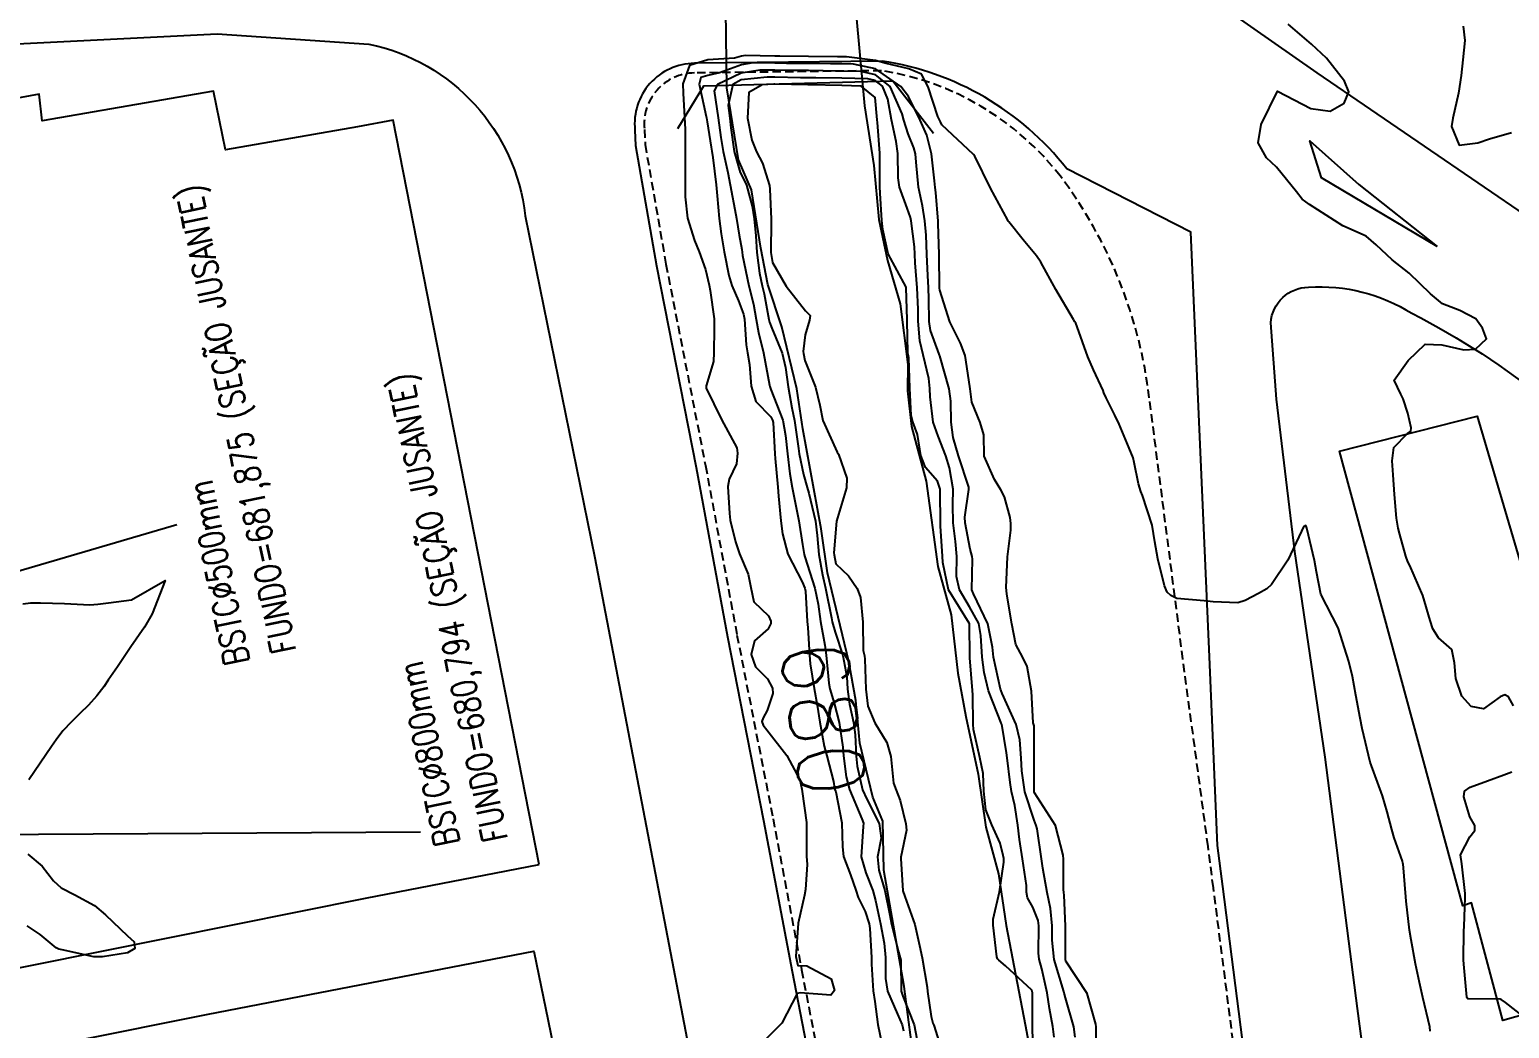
# Model space of a CAD drawing. Header units: metres. Extents: x 292545 to 299085, y 7450245 to 7463078.
# Drawn here: x 297021.9 to 297110.2, y 7453780.5 to 7453840.1 of the extents above; entities that cross this region are included whole.
import ezdxf
from ezdxf.enums import TextEntityAlignment as Align

# ---------------------------------------------------------------- set-up
doc = ezdxf.new("R2010")
doc.units = ezdxf.units.M
doc.linetypes.add('CONTINUO', pattern=[0])
doc.linetypes.add('DASHED', pattern=[0.75, 0.5, -0.25])
for name, color, linetype in [('Canteiro', 45, 'DASHED'), ('Cotas', 45, 'Continuous'), ('Curvas de Nivel 1m', 11, 'Continuous'), ('Curvas de Nivel 5m', 15, 'Continuous'), ('Edificações', 30, 'Continuous'), ('Hidrografia', 140, 'Continuous'), ('Pontes e viadutos', 190, 'Continuous'), ('TEXTO', 45, 'Continuous'), ('Vias Primárias', 230, 'Continuous')]:
    doc.layers.add(name, color=color, linetype=linetype)
doc.styles.add('ROMANS', font='romans', dxfattribs={"height": 0.2})
doc.styles.add('Style-STANDARD', font='STANDARD.shx')

msp = doc.modelspace()

# ---------------------------------------------------------------- linework, layer by layer
at = {"layer": 'Canteiro'}
msp.add_lwpolyline([(297094.609, 7453773.066), (297092.578, 7453788.917), (297092.259, 7453791.383), (297090.759, 7453802.562), (297088.755, 7453818.162, 0.132387), (297083.452, 7453831.383, 0.191905), (297072.772, 7453837.689), (297061.622, 7453837.557, 0.442981), (297058.638, 7453834.188), (297058.672, 7453833.275), (297059.914, 7453826.141), (297062.274, 7453814.112), (297064.153, 7453804.001), (297066.304, 7453793.029), (297068.005, 7453784.014), (297070.838, 7453769.422)], format="xyb", dxfattribs=at)
at = {"layer": 'Curvas de Nivel 1m', "flags": 128}
for points, elevation in [([(297110.488, 7453799.781), (297110.18, 7453800.308), (297109.974, 7453800.437), (297109.687, 7453800.314), (297108.693, 7453799.598), (297107.964, 7453799.725), (297107.408, 7453800.346), (297107.044, 7453801.405), (297106.958, 7453802.346), (297106.797, 7453803.144), (297106.008, 7453803.835), (297105.661, 7453804.364), (297105.51, 7453804.875), (297105.069, 7453806.37), (297104.293, 7453808.146), (297104.185, 7453808.379), (297104.066, 7453808.714), (297103.695, 7453810.002), (297103.601, 7453810.387), (297103.507, 7453810.974), (297103.378, 7453812.391), (297103.303, 7453813.57), (297103.248, 7453814.393), (297103.345, 7453815.192), (297104.158, 7453816.035), (297104.359, 7453816.179), (297104.384, 7453816.378), (297104.172, 7453817.253), (297103.893, 7453818.098), (297103.753, 7453818.384), (297103.372, 7453819.207), (297104.203, 7453820.38), (297105.218, 7453821.369), (297106.217, 7453821.331), (297107.519, 7453821.035), (297108.214, 7453821.064), (297108.867, 7453821.68), (297108.635, 7453822.326), (297108.238, 7453822.867), (297107.279, 7453823.38), (297106.247, 7453823.776), (297105.524, 7453824.367), (297104.265, 7453825.596), (297103.249, 7453826.39), (297102.292, 7453827.288), (297101.691, 7453827.804), (297100.303, 7453828.43), (297098.315, 7453829.699), (297097.877, 7453830.016), (297097.544, 7453830.462), (297096.345, 7453831.923), (297095.749, 7453832.479), (297095.256, 7453833.381), (297095.433, 7453834.484), (297096.393, 7453836.47), (297098.383, 7453835.424), (297099.548, 7453835.272), (297100.386, 7453835.752), (297100.667, 7453836.426), (297100.403, 7453837.069), (297099.333, 7453838.441), (297098.431, 7453839.275), (297097.045, 7453840.464)], 682), ([(297107.49, 7453840.344), (297107.584, 7453839.492), (297107.453, 7453838.345), (297107.359, 7453837.395), (297107.211, 7453836.348), (297106.873, 7453834.848), (297106.788, 7453834.354), (297107.25, 7453833.235), (297108.363, 7453833.377), (297109.059, 7453833.63), (297110.37, 7453833.991)], 682), ([(297105.521, 7453780.362), (297105.487, 7453780.611), (297105.08, 7453782.367), (297104.879, 7453783.256), (297104.644, 7453784.371), (297104.375, 7453785.797), (297104.274, 7453786.375), (297104.081, 7453788.117), (297104.064, 7453788.378), (297103.897, 7453790.335), (297103.89, 7453790.38), (297103.854, 7453790.503), (297103.368, 7453791.888), (297103.217, 7453792.39), (297102.945, 7453793.456), (297102.658, 7453794.399), (297101.923, 7453796.41), (297101.461, 7453798.415), (297101.333, 7453799.036), (297101.074, 7453800.419), (297100.873, 7453801.532), (297100.666, 7453802.423), (297100.013, 7453804.43), (297098.995, 7453806.44), (297098.725, 7453807.775), (297098.607, 7453808.445), (297098.152, 7453810.38), (297098.135, 7453810.449), (297098.084, 7453810.541), (297097.945, 7453810.452), (297097.828, 7453810.202), (297097.013, 7453808.466), (297096.048, 7453807.009), (297095.773, 7453806.755), (297095.278, 7453806.488), (297094.473, 7453806.059), (297094.034, 7453805.916), (297092.563, 7453805.986), (297092.036, 7453806.038), (297090.406, 7453806.176), (297090.04, 7453806.363), (297089.827, 7453806.552), (297089.654, 7453806.947), (297089.269, 7453808.558), (297089.075, 7453809.563), (297088.923, 7453810.562), (297088.353, 7453812.325), (297088.25, 7453812.569), (297088.118, 7453813.032), (297087.858, 7453814.302), (297087.783, 7453814.575), (297087.561, 7453815.16), (297086.963, 7453816.588), (297086.701, 7453817.125), (297086.179, 7453818.151), (297086.047, 7453818.458), (297085.993, 7453818.593), (297085.428, 7453819.834), (297085.093, 7453820.607), (297084.441, 7453822.406), (297084.367, 7453822.618), (297084.32, 7453822.705), (297084.235, 7453822.838), (297083.185, 7453824.631), (297082.277, 7453826.259), (297082.017, 7453826.644), (297081.23, 7453827.594), (297080.374, 7453828.669), (297080.342, 7453828.708), (297080.304, 7453828.77), (297079.284, 7453830.68), (297078.351, 7453832.595), (297078.272, 7453832.691), (297076.37, 7453834.466), (297076.289, 7453834.628), (297076.253, 7453834.712), (297076.141, 7453834.949), (297075.561, 7453836.723), (297075.164, 7453837.482), (297074.414, 7453837.802), (297073.053, 7453838.117), (297072.418, 7453838.297), (297070.683, 7453838.514), (297070.42, 7453838.516), (297070.158, 7453838.522), (297068.42, 7453838.542), (297066.7, 7453838.548), (297066.42, 7453838.553), (297064.669, 7453838.599), (297064.42, 7453838.556), (297064.006, 7453838.443), (297062.417, 7453838.331), (297061.311, 7453837.993), (297060.922, 7453836.895), (297060.937, 7453836.352), (297061.012, 7453834.894), (297061.054, 7453834.205), (297061.06, 7453832.893), (297061.063, 7453832.175), (297061.068, 7453830.893), (297061.056, 7453830.158), (297061.206, 7453828.891), (297061.621, 7453827.555), (297061.887, 7453826.884), (297062.267, 7453825.819), (297062.491, 7453824.878), (297062.553, 7453824.574), (297062.785, 7453822.874), (297062.798, 7453822.303), (297062.78, 7453820.874), (297062.747, 7453820.333), (297062.307, 7453818.879), (297062.318, 7453818.742), (297063.232, 7453816.869), (297064.138, 7453815.178), (297064.193, 7453814.859), (297064.127, 7453814.226), (297063.683, 7453813.298), (297063.612, 7453812.865), (297063.699, 7453811.262), (297063.753, 7453810.863), (297064.073, 7453809.562), (297064.31, 7453808.856), (297064.828, 7453807.626), (297064.989, 7453806.846), (297065.166, 7453805.975), (297066.026, 7453805.142), (297066.163, 7453804.829), (297066.167, 7453804.682), (297066.016, 7453804.378), (297065.191, 7453803.657), (297065.005, 7453802.845), (297065.253, 7453802.109), (297065.978, 7453801.38), (297066.282, 7453800.827), (297066.292, 7453800.503), (297065.953, 7453799.488), (297065.718, 7453799.061), (297065.644, 7453798.834), (297065.718, 7453798.611), (297065.938, 7453798.344), (297067.13, 7453796.818), (297067.908, 7453795.36), (297068.014, 7453794.809), (297068.04, 7453794.669), (297068.31, 7453792.806), (297068.306, 7453792.368), (297068.3, 7453790.806), (297068.341, 7453790.309), (297068.235, 7453788.806), (297068.173, 7453788.462), (297067.803, 7453786.81), (297067.658, 7453784.812), (297067.775, 7453784.27), (297068.326, 7453784.253), (297069.763, 7453783.479), (297069.969, 7453782.787), (297069.75, 7453782.512), (297067.92, 7453782.64), (297067.751, 7453782.601), (297066.835, 7453780.823), (297065.722, 7453779.717)], 681), ([(297084.337, 7453780), (297084.247, 7453780.615), (297083.75, 7453782.351), (297083.692, 7453782.56), (297083.681, 7453782.621), (297083.651, 7453782.725), (297083.079, 7453784.631), (297082.952, 7453785.79), (297082.955, 7453786.633), (297082.861, 7453787.682), (297082.665, 7453788.632), (297082.397, 7453790.082), (297082.331, 7453790.635), (297082.073, 7453792.436), (297082.011, 7453792.639), (297081.877, 7453792.941), (297081.319, 7453794.649), (297081.149, 7453795.886), (297081.103, 7453796.652), (297081.028, 7453797.748), (297080.814, 7453798.657), (297079.971, 7453800.512), (297079.907, 7453800.671), (297079.878, 7453800.767), (297079.453, 7453802.675), (297079.392, 7453803.283), (297079.124, 7453804.679), (297078.261, 7453806.466), (297078.162, 7453806.689), (297078.211, 7453808.539), (297078.187, 7453808.689), (297078.069, 7453809.124), (297077.762, 7453810.693), (297077.756, 7453811.033), (297077.996, 7453812.691), (297077.985, 7453812.821), (297077.372, 7453814.698), (297077.056, 7453815.795), (297076.941, 7453816.702), (297076.914, 7453817.965), (297076.803, 7453818.704), (297076.26, 7453820.662), (297076.241, 7453820.71), (297076.214, 7453820.776), (297075.697, 7453822.188), (297075.626, 7453822.719), (297075.599, 7453824.072), (297075.57, 7453824.72), (297075.531, 7453825.454), (297075.49, 7453826.722), (297075.434, 7453827.863), (297075.357, 7453828.724), (297075.216, 7453829.631), (297074.992, 7453830.73), (297074.843, 7453832.235), (297074.797, 7453832.733), (297074.7, 7453833.079), (297074.365, 7453833.911), (297074.104, 7453834.743), (297074.016, 7453835.106), (297073.283, 7453836.751), (297072.41, 7453837.45), (297071.538, 7453837.643), (297070.412, 7453837.661), (297069.299, 7453837.684), (297068.412, 7453837.691), (297067.531, 7453837.699), (297066.412, 7453837.715), (297065.525, 7453837.725), (297064.41, 7453837.549), (297062.999, 7453836.871), (297062.786, 7453836.485), (297063.028, 7453834.87), (297063.19, 7453833.696), (297063.324, 7453832.87), (297063.598, 7453831.61), (297063.754, 7453830.866), (297064.076, 7453829.093), (297064.119, 7453828.862), (297064.293, 7453827.876), (297064.444, 7453827.017), (297064.458, 7453826.857), (297064.487, 7453826.649), (297064.854, 7453824.851), (297065.141, 7453823.746), (297065.306, 7453822.844), (297065.434, 7453822.051), (297065.733, 7453820.837), (297066.095, 7453818.921), (297066.107, 7453818.831), (297066.123, 7453818.771), (297066.181, 7453818.665), (297066.887, 7453816.823), (297067.057, 7453815.913), (297067.159, 7453814.82), (297067.311, 7453813.628), (297067.444, 7453812.817), (297067.789, 7453811.12), (297067.849, 7453810.812), (297068.072, 7453809.402), (297068.16, 7453808.809), (297068.195, 7453808.675), (297068.795, 7453806.802), (297068.991, 7453805.843), (297069.134, 7453804.799), (297069.395, 7453803.403), (297069.484, 7453802.795), (297069.638, 7453801.132), (297069.701, 7453800.793), (297069.96, 7453799.935), (297070.254, 7453798.785), (297070.459, 7453797.313), (297070.507, 7453796.781), (297070.659, 7453795.527), (297070.864, 7453794.776), (297071.61, 7453793.031), (297071.695, 7453792.763), (297071.688, 7453792.58), (297071.562, 7453790.764), (297071.839, 7453789.804), (297072.268, 7453788.756), (297072.422, 7453788.149), (297072.708, 7453786.751), (297072.931, 7453785.609), (297073.01, 7453784.748), (297073.008, 7453783.504), (297073.132, 7453782.746), (297073.739, 7453781.36), (297074.015, 7453780.737), (297074.092, 7453780.373)], 679), ([(297083.086, 7453779.989), (297082.992, 7453780.631), (297082.808, 7453781.698), (297082.666, 7453782.636), (297082.335, 7453784.081), (297082.183, 7453784.644), (297082.147, 7453785.005), (297082.167, 7453786.645), (297082.128, 7453786.967), (297081.814, 7453787.758), (297081.486, 7453788.312), (297081.435, 7453788.646), (297081.424, 7453789.051), (297081.194, 7453790.65), (297081.008, 7453791.796), (297080.902, 7453792.655), (297080.73, 7453793.817), (297080.54, 7453794.66), (297080.447, 7453795.201), (297080.272, 7453796.665), (297080.23, 7453796.97), (297079.95, 7453798.67), (297079.943, 7453798.69), (297079.161, 7453800.678), (297078.908, 7453801.757), (297078.787, 7453802.682), (297078.71, 7453803.979), (297078.573, 7453804.684), (297078.028, 7453805.676), (297077.43, 7453806.696), (297077.26, 7453807.489), (297077.261, 7453808.698), (297077.189, 7453809.586), (297077.056, 7453810.7), (297077.04, 7453811.764), (297077.05, 7453812.701), (297076.838, 7453813.99), (297076.614, 7453814.705), (297076.15, 7453815.876), (297075.861, 7453816.715), (297075.685, 7453818.224), (297075.668, 7453818.718), (297075.6, 7453819.311), (297075.254, 7453820.724), (297075.064, 7453821.57), (297074.965, 7453822.729), (297074.955, 7453823.445), (297074.896, 7453824.73), (297074.792, 7453826.216), (297074.765, 7453826.733), (297074.735, 7453827.181), (297074.544, 7453828.736), (297074.503, 7453828.935), (297074.31, 7453829.477), (297073.853, 7453830.745), (297073.777, 7453831.299), (297073.755, 7453832.746), (297073.649, 7453833.458), (297073.37, 7453834.75), (297073.16, 7453835.984), (297072.84, 7453836.756), (297072.406, 7453837.1), (297071.97, 7453837.201), (297070.407, 7453837.234), (297068.867, 7453837.263), (297068.407, 7453837.268), (297067.95, 7453837.272), (297066.408, 7453837.298), (297065.946, 7453837.296), (297064.406, 7453837.138), (297063.903, 7453836.858), (297063.634, 7453835.612), (297063.719, 7453834.86), (297063.79, 7453834.281), (297063.977, 7453832.864), (297064.34, 7453831.617), (297064.603, 7453831.123), (297064.727, 7453830.854), (297065.059, 7453829.597), (297065.183, 7453828.847), (297065.275, 7453827.828), (297065.344, 7453826.844), (297065.504, 7453825.602), (297065.663, 7453824.839), (297065.771, 7453824.36), (297066.057, 7453822.833), (297066.085, 7453822.686), (297066.228, 7453822.321), (297066.851, 7453820.824), (297067.056, 7453819.965), (297067.2, 7453818.82), (297067.434, 7453817.554), (297067.591, 7453816.816), (297067.824, 7453815.127), (297067.863, 7453814.813), (297068.121, 7453813.574), (297068.342, 7453812.808), (297068.438, 7453812.479), (297068.839, 7453810.803), (297068.942, 7453809.939), (297069.046, 7453808.8), (297069.258, 7453807.591), (297069.441, 7453806.796), (297069.798, 7453805.02), (297069.838, 7453804.792), (297070.014, 7453804.172), (297070.471, 7453802.783), (297070.698, 7453801.497), (297070.745, 7453800.778), (297070.87, 7453799.865), (297071.11, 7453798.772), (297071.208, 7453798.043), (297071.268, 7453796.77), (297071.33, 7453796.182), (297071.65, 7453794.764), (297071.894, 7453794.195), (297072.64, 7453792.752), (297072.746, 7453791.869), (297072.543, 7453790.753), (297072.626, 7453789.967), (297072.973, 7453788.749), (297073.275, 7453787.279), (297073.376, 7453786.744), (297073.786, 7453785.094), (297073.89, 7453784.739), (297073.92, 7453784.6), (297073.954, 7453782.738), (297074.048, 7453782.439), (297074.73, 7453780.73), (297074.968, 7453779.48)], 678), ([(297081.832, 7453778.766), (297081.79, 7453780.649), (297081.787, 7453780.703), (297081.787, 7453782.649), (297081.755, 7453782.797), (297080.183, 7453784.26), (297079.782, 7453784.586), (297079.696, 7453784.671), (297079.66, 7453784.796), (297079.429, 7453786.674), (297079.437, 7453787.044), (297079.823, 7453788.67), (297080.076, 7453790.44), (297080.068, 7453790.667), (297080.036, 7453790.848), (297079.862, 7453791.578), (297079.364, 7453792.675), (297079, 7453793.566), (297078.882, 7453794.68), (297078.851, 7453795.744), (297078.648, 7453796.683), (297078.261, 7453798.366), (297078.235, 7453798.687), (297078.225, 7453800.432), (297078.207, 7453800.688), (297078.042, 7453802.64), (297078.043, 7453802.689), (297078.033, 7453804.669), (297078.029, 7453804.69), (297078.013, 7453804.717), (297076.774, 7453806.703), (297076.428, 7453808.337), (297076.424, 7453808.706), (297076.3, 7453810.497), (297076.288, 7453810.708), (297076.279, 7453812.541), (297076.266, 7453812.708), (297076.118, 7453813.181), (297075.397, 7453813.992), (297075.132, 7453814.725), (297074.918, 7453815.962), (297074.637, 7453816.733), (297074.547, 7453817.114), (297074.47, 7453818.736), (297074.401, 7453820.546), (297074.364, 7453820.738), (297074.346, 7453820.87), (297074.313, 7453822.739), (297074.311, 7453822.816), (297074.257, 7453824.74), (297074.253, 7453824.776), (297073.178, 7453826.751), (297072.846, 7453828.206), (297072.8, 7453828.755), (297072.695, 7453830.381), (297072.675, 7453830.756), (297072.676, 7453832.429), (297072.672, 7453832.757), (297072.538, 7453834.592), (297072.524, 7453834.758), (297072.393, 7453836.095), (297071.553, 7453836.769), (297070.403, 7453836.808), (297068.435, 7453836.842), (297068.403, 7453836.842), (297068.371, 7453836.842), (297066.403, 7453836.878), (297066.356, 7453836.878), (297065.656, 7453836.837), (297064.862, 7453836.379), (297064.787, 7453834.846), (297065.043, 7453833.533), (297065.319, 7453832.846), (297065.669, 7453832.163), (297066.093, 7453830.833), (297066.113, 7453830.626), (297066.194, 7453828.832), (297066.198, 7453828.727), (297066.18, 7453826.832), (297066.274, 7453826.236), (297067.095, 7453824.822), (297068.238, 7453823.356), (297068.514, 7453823.084), (297068.478, 7453822.806), (297068.224, 7453821.924), (297068.108, 7453820.917), (297068.12, 7453820.811), (297068.207, 7453820.397), (297068.836, 7453818.8), (297069.095, 7453817.719), (297069.283, 7453816.799), (297070.135, 7453814.912), (297070.209, 7453814.789), (297070.707, 7453813.37), (297070.68, 7453812.782), (297070.093, 7453810.79), (297069.939, 7453808.917), (297069.943, 7453808.791), (297070.058, 7453808.254), (297070.81, 7453807.538), (297071.327, 7453806.771), (297071.514, 7453806.244), (297071.656, 7453804.766), (297071.68, 7453803.082), (297071.757, 7453802.764), (297071.788, 7453802.56), (297071.843, 7453800.762), (297071.958, 7453799.754), (297072.382, 7453798.756), (297073.089, 7453797.59), (297073.333, 7453796.746), (297073.485, 7453795.166), (297073.658, 7453794.742), (297073.894, 7453794.124), (297074.232, 7453792.736), (297074.26, 7453792.345), (297073.937, 7453790.739), (297073.93, 7453790.661), (297074.053, 7453788.738), (297074.167, 7453788.389), (297074.77, 7453786.73), (297075.05, 7453785.467), (297075.21, 7453784.726), (297075.491, 7453782.989), (297075.517, 7453782.722), (297075.738, 7453781.233), (297075.848, 7453780.832), (297075.903, 7453780.717), (297076.336, 7453779.327)], 677), ([(297021.536, 7453805.857), (297022.029, 7453805.925), (297022.592, 7453805.915), (297024.029, 7453805.892), (297025.533, 7453805.81), (297026.028, 7453805.841), (297026.645, 7453805.917), (297028.031, 7453806.105), (297030.043, 7453807.26), (297030.043, 7453807.26), (297029.26, 7453805.271), (297028.81, 7453804.479), (297027.993, 7453803.29), (297027.182, 7453802.097), (297026.64, 7453801.303), (297026.37, 7453800.905), (297025.963, 7453800.365), (297025.458, 7453799.815), (297024.95, 7453799.32), (297024.446, 7453798.824), (297023.937, 7453798.277), (297023.529, 7453797.736), (297023.258, 7453797.34), (297021.903, 7453795.36)], 682), ([(297111.737, 7453780.709), (297110.002, 7453782.056), (297109.752, 7453782.236), (297109.697, 7453782.256), (297107.752, 7453782.282), (297107.713, 7453782.34), (297107.705, 7453782.389), (297107.522, 7453784.343), (297107.502, 7453784.617), (297107.526, 7453786.343), (297107.538, 7453786.61), (297107.593, 7453788.342), (297107.593, 7453788.576), (297107.392, 7453790.345), (297107.326, 7453790.877), (297107.869, 7453791.95), (297108.183, 7453792.335), (297108.167, 7453792.627), (297107.881, 7453793.148), (297107.512, 7453794.344), (297107.567, 7453794.674), (297107.902, 7453794.927), (297108.939, 7453795.293), (297109.913, 7453795.654), (297110.383, 7453795.839)], 682), ([(297021.849, 7453790.922), (297022.704, 7453790.209), (297023.382, 7453789.337), (297023.826, 7453788.9), (297024.647, 7453788.496), (297025.811, 7453787.86), (297026.473, 7453787.303), (297027.79, 7453786.047), (297028.182, 7453785.679), (297028.221, 7453785.283), (297027.78, 7453785.02), (297026.301, 7453784.781), (297025.778, 7453784.798), (297023.895, 7453785.216), (297023.782, 7453785.236), (297023.7, 7453785.25), (297023.535, 7453785.334), (297022.571, 7453786.129), (297021.796, 7453786.632)], 682)]:
    msp.add_lwpolyline(points, dxfattribs=dict(at, elevation=elevation))
at = {"layer": 'Curvas de Nivel 5m', "elevation": 680, "flags": 128}
msp.add_lwpolyline([(297085.575, 7453778.732), (297085.575, 7453780.602), (297085.564, 7453780.772), (297085.04, 7453782.607), (297083.782, 7453784.53), (297083.758, 7453784.62), (297083.754, 7453786.572), (297083.754, 7453786.621), (297083.68, 7453788.481), (297083.664, 7453788.622), (297083.636, 7453788.811), (297083.627, 7453790.622), (297083.617, 7453790.861), (297083.149, 7453792.627), (297081.902, 7453794.579), (297081.885, 7453794.64), (297081.894, 7453796.611), (297081.891, 7453796.64), (297081.88, 7453798.578), (297081.868, 7453798.641), (297081.834, 7453798.752), (297081.734, 7453800.644), (297081.47, 7453802.13), (297081.206, 7453802.652), (297080.781, 7453803.439), (297080.546, 7453804.662), (297080.257, 7453806.449), (297080.229, 7453806.667), (297080.216, 7453806.839), (297080.291, 7453808.667), (297080.484, 7453810.267), (297080.5, 7453810.664), (297080.451, 7453811.02), (297080.109, 7453812.249), (297079.892, 7453812.672), (297079.513, 7453813.282), (297078.896, 7453814.682), (297078.879, 7453815.956), (297078.667, 7453816.685), (297078.175, 7453817.898), (297078.057, 7453818.691), (297078.047, 7453818.829), (297077.764, 7453820.694), (297077.484, 7453821.433), (297076.848, 7453822.704), (297076.252, 7453824.578), (297076.245, 7453824.702), (297076.22, 7453826.711), (297076.156, 7453828.567), (297076.148, 7453828.712), (297076.013, 7453830.408), (297075.972, 7453830.715), (297075.928, 7453831.117), (297075.762, 7453832.719), (297075.472, 7453833.832), (297075.074, 7453834.729), (297074.394, 7453836.146), (297073.938, 7453836.745), (297072.413, 7453837.796), (297071.111, 7453838.078), (297070.416, 7453838.089), (297069.726, 7453838.101), (297068.416, 7453838.117), (297067.116, 7453838.123), (297066.416, 7453838.134), (297065.102, 7453838.158), (297064.415, 7453838.042), (297063.11, 7453837.57), (297062.408, 7453837.412), (297062.002, 7453837.289), (297061.902, 7453836.885), (297062.307, 7453834.948), (297062.326, 7453834.88), (297062.371, 7453834.639), (297062.61, 7453833.13), (297062.655, 7453832.877), (297062.717, 7453832.509), (297062.908, 7453830.874), (297062.973, 7453830.224), (297063.092, 7453828.872), (297063.209, 7453827.956), (297063.398, 7453826.869), (297063.667, 7453825.461), (297063.84, 7453824.864), (297064.244, 7453823.941), (297064.542, 7453823.161), (297064.596, 7453822.855), (297064.697, 7453821.332), (297064.776, 7453820.852), (297064.895, 7453820.157), (297064.998, 7453818.848), (297065.268, 7453817.938), (297066.165, 7453817.028), (297066.276, 7453816.829), (297066.303, 7453816.686), (297066.409, 7453814.827), (297066.427, 7453814.53), (297066.581, 7453812.825), (297066.637, 7453812.296), (297066.778, 7453810.823), (297066.862, 7453810.042), (297067.191, 7453808.819), (297068.047, 7453807.181), (297068.202, 7453806.808), (297068.238, 7453806.611), (297068.347, 7453804.807), (297068.377, 7453804.447), (297068.48, 7453802.805), (297068.519, 7453802.273), (297068.752, 7453800.802), (297068.946, 7453799.813), (297069.101, 7453798.798), (297069.361, 7453797.363), (297069.507, 7453796.794), (297069.908, 7453795.256), (297069.98, 7453794.865), (297069.996, 7453794.789), (297070.052, 7453794.637), (297070.416, 7453792.782), (297070.44, 7453791.362), (297070.51, 7453790.78), (297070.92, 7453789.691), (297071.237, 7453788.769), (297071.381, 7453788.329), (297071.81, 7453787.5), (297072.04, 7453786.758), (297072.081, 7453786.477), (297072.177, 7453784.756), (297072.177, 7453784.356), (297072.279, 7453782.755), (297072.386, 7453782.115), (297072.562, 7453780.752), (297072.775, 7453779.697)], dxfattribs=at)
at = {"layer": 'Edificações'}
for points in [[(297052.342, 7453790.306), (297043.644, 7453834.732), (297041.514, 7453834.329), (297033.631, 7453832.958), (297032.915, 7453836.461), (297022.7, 7453834.701), (297022.516, 7453836.297), (297012.493, 7453834.442), (297002.511, 7453832.511), (297012.221, 7453782.315), (297022.107, 7453784.291), (297030.124, 7453785.895), (297041.982, 7453788.296)], [(297130.585, 7453786.836), (297109.857, 7453780.997), (297107.973, 7453788.012), (297107.47, 7453787.833), (297100.105, 7453814.968), (297108.32, 7453817.065), (297111.098, 7453807.619), (297118.625, 7453809.42), (297123.163, 7453793.962), (297127.902, 7453795.321)], [(297000.705, 7453770.495), (296999.885, 7453775.512), (297008.387, 7453777), (297008.469, 7453776.531), (297032.592, 7453781.366), (297052.042, 7453785.12), (297055.598, 7453767.82), (297056.505, 7453768.074), (297058.549, 7453757.559), (297057.812, 7453757.114), (297013.702, 7453748.293), (297010.079, 7453747.749), (297009.378, 7453752.597), (296997.803, 7453750.253), (296990.307, 7453748.879), (296986.884, 7453767.39), (296984.056, 7453766.868), (296982.54, 7453774.955), (296987.191, 7453775.882), (296986.117, 7453782.152), (296993.073, 7453783.486), (296995.034, 7453772.85), (296987.326, 7453771.213), (296988.069, 7453767.916)]]:
    msp.add_lwpolyline(points, close=True, dxfattribs=at)
at = {"layer": 'Hidrografia'}
for points in [[(297070.485, 7453849.451), (297071.753, 7453835.599), (297072.316, 7453832.038), (297072.617, 7453828.8), (297073.127, 7453826.355), (297073.891, 7453823.764), (297074.355, 7453820.146), (297074.332, 7453818.585), (297074.564, 7453816.457), (297075.444, 7453813.195), (297076.139, 7453808.096), (297076.927, 7453805.205), (297077.322, 7453801.721), (297077.808, 7453799.131), (297078.551, 7453795.695), (297078.991, 7453792.526), (297079.756, 7453789.739), (297080.219, 7453786.662), (297081.355, 7453780.748), (297082.421, 7453775.069)], [(297074.785, 7453778.004), (297074.131, 7453783.025), (297072.922, 7453789.962), (297072.862, 7453792.899), (297072.268, 7453794.323), (297071.474, 7453797.54), (297071.237, 7453800.092), (297070.821, 7453802.426), (297069.552, 7453807.723), (297069.176, 7453810.335), (297068.085, 7453816.305), (297067.729, 7453818.699), (297066.836, 7453822.395), (297065.984, 7453824.928), (297065.568, 7453827.104), (297065.013, 7453830.582), (297064.241, 7453832.362), (297063.546, 7453836.668), (297063.407, 7453847.524)]]:
    msp.add_lwpolyline(points, dxfattribs=at)
at = {"layer": 'Pontes e viadutos'}
msp.add_lwpolyline([(297075.881, 7453833.944), (297073.444, 7453837.063), (297062.157, 7453836.758), (297060.596, 7453834.21)], dxfattribs=at)
at = {"layer": 'TEXTO', "linetype": 'CONTINUO'}
for points in [[(296974.242, 7453794.018, 0), (297030.736, 7453810.59, 0)], [(296976.895, 7453791.844, 0), (297045.269, 7453792.257, 0)]]:
    msp.add_polyline3d(points, dxfattribs=at)
at = {"layer": 'Vias Primárias'}
for points, elevation in [([(297143.153, 7453788.159), (297137.175, 7453798.261), (297131.263, 7453809.576), (297123.892, 7453818.26), (297111.569, 7453828.798), (297098.779, 7453837.56), (297091.049, 7453842.978, -0.138349), (297086.339, 7453850.936), (297080.106, 7453874.391), (297077.179, 7453883.97, -0.334976), (297081.767, 7453888.882), (297087.65, 7453890.058), (297099.769, 7453891.711), (297110.673, 7453892.246), (297125.461, 7453891.713), (297139.57, 7453890.004), (297145.533, 7453889.208)], 684.777), ([(297103.064, 7453767.41), (297101.184, 7453781.711), (297099.237, 7453796.712), (297097.43, 7453808.978), (297096.341, 7453818.079), (297096.002, 7453822.633, -0.391462), (297098.261, 7453824.769, -0.157019), (297104.416, 7453823.206, -0.053041), (297112.525, 7453817.918, -0.037805), (297122.34, 7453808.315, 0.092515), (297126.585, 7453802.259), (297128.258, 7453799.333), (297131.982, 7453792.163), (297134.103, 7453787.996), (297139.566, 7453778.247)], 702.039)]:
    msp.add_lwpolyline(points, format="xyb", dxfattribs=dict(at, elevation=elevation))
for points in [[(297018.807, 7453839.165), (297033.138, 7453839.895), (297042.19, 7453839.282, -0.323692), (297051.52, 7453829.033, 1.070651)], [(297098.225, 7453749.95), (297097.112, 7453758.419), (297095.178, 7453773.14), (297093.148, 7453788.99), (297092.832, 7453791.433), (297092.346, 7453802.694), (297091.225, 7453828.045), (297083.826, 7453831.836, 0.190694), (297072.813, 7453838.264), (297061.615, 7453838.131, 0.441203), (297058.065, 7453834.147), (297058.1, 7453833.215), (297059.35, 7453826.036), (297061.71, 7453814.004), (297063.589, 7453803.893), (297065.74, 7453792.92), (297067.441, 7453783.907), (297070.274, 7453769.314), (297073.901, 7453749.95)]]:
    msp.add_lwpolyline(points, format="xyb", dxfattribs=at)
for points in [[(297105.926, 7453827.186), (297099.023, 7453831.291), (297098.338, 7453833.501), (297101.263, 7453830.896), (297105.926, 7453827.186)], [(297051.52, 7453829.033), (297055.681, 7453808.608), (297059.364, 7453789.283), (297062.964, 7453770.487)]]:
    msp.add_lwpolyline(points, dxfattribs=at)

# ---------------------------------------------------------------- texts
at = {"layer": 'Cotas', "style": 'Style-STANDARD'}
msp.add_text('680', height=4, rotation=278.35878, dxfattribs=at).set_placement((297069.304, 7453799.056, 680), align=Align.MIDDLE_CENTER)
at = {"layer": 'TEXTO', "style": 'ROMANS', "width": 0.8}
for s, p in [('FUNDO=681,875 (SEÇÃO JUSANTE)', (297037.862, 7453803.083)), ('FUNDO=680,794 (SEÇÃO JUSANTE)', (297050.476, 7453791.833)), ('BSTCØ500mm', (297035.074, 7453802.385)), ('BSTCØ800mm', (297047.615, 7453791.572))]:
    msp.add_text(s, height=1.5, rotation=101.58533, dxfattribs=at).set_placement(p)

doc.saveas('drawing.dxf')
